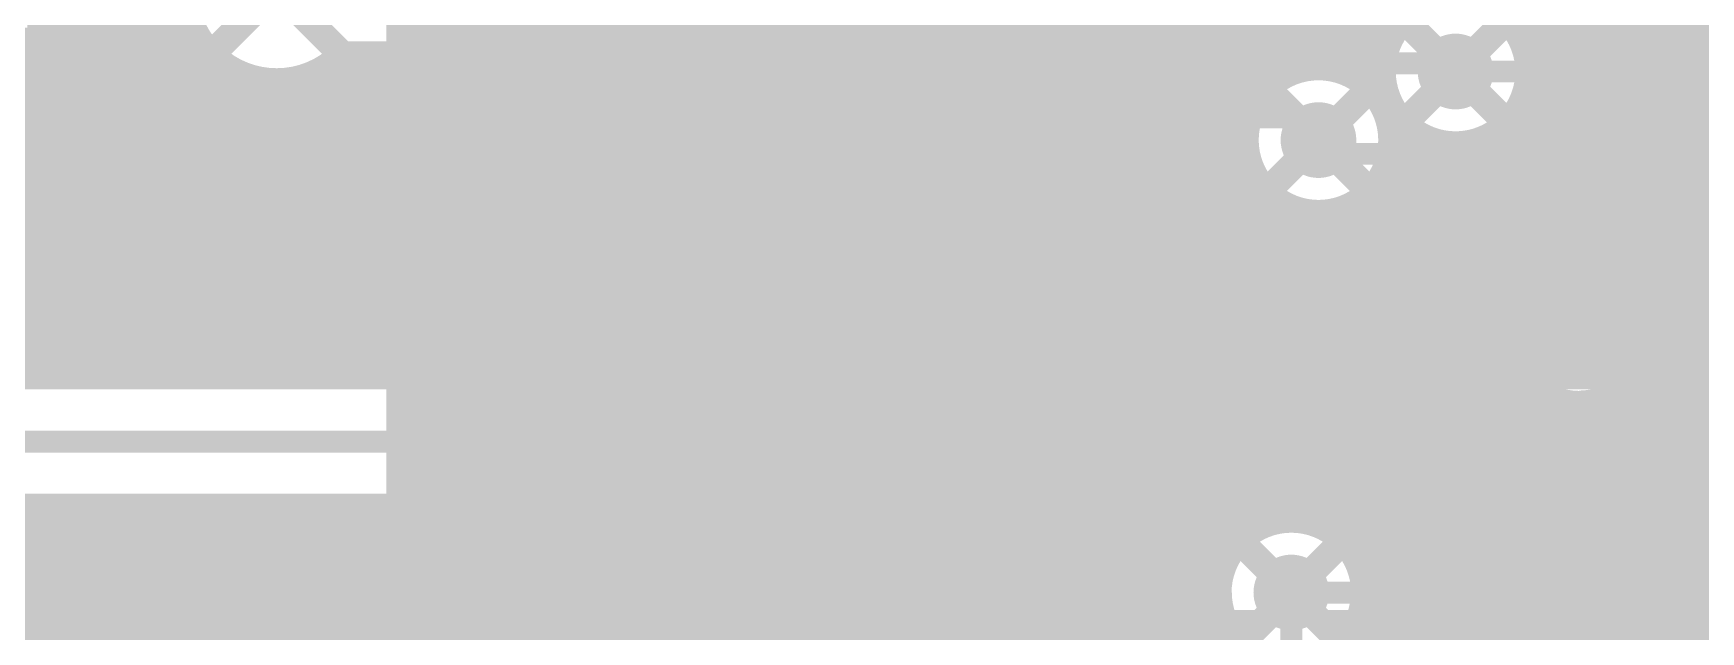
# Model space of a CAD drawing. Extents: x -18 to 155, y -91 to 215.
# Drawn here: x 74.45 to 89.9, y 135.15 to 140.69 of the extents above; entities that cross this region are included whole.
import ezdxf

# ---------------------------------------------------------------- set-up
doc = ezdxf.new("R2010")
doc.units = 0
doc.header["$MEASUREMENT"] = 0
doc.layers.get('0').update_dxf_attribs({"linetype": 'CONTINUOUS'})
for name, color, linetype in [('25-334-0_BOT', 7, 'CONTINUOUS'), ('25-334-0_DRD', 7, 'CONTINUOUS'), ('25-334-0_DRL', 2, 'CONTINUOUS'), ('25-334-0_IN1', 4, 'CONTINUOUS'), ('25-334-0_IN2', 3, 'CONTINUOUS'), ('25-334-0_SMT', 10, 'CONTINUOUS'), ('25-334-0_SPT', 14, 'CONTINUOUS'), ('25-334-0_SST', 12, 'CONTINUOUS'), ('25-334-0_TOP', 11, 'CONTINUOUS'), ('THRUHOLE_TAP', 15, 'CONTINUOUS')]:
    doc.layers.add(name, color=color, linetype=linetype)

# ---------------------------------------------------------------- blocks, each defined once
blk = doc.blocks.new('ROUND_67')
at = {"const_width": 0.35052}
blk.add_lwpolyline([(-0.17526, 0, 1), (0.17526, 0, 1)], format="xyb", close=True, dxfattribs=at)
blk = doc.blocks.new('ROUND_88')
at = {"const_width": 0.10033}
blk.add_lwpolyline([(-0.050164, 0, 1), (0.050164, 0, 1)], format="xyb", close=True, dxfattribs=at)
blk = doc.blocks.new('ROUND_89')
at = {"const_width": 0.10033}
blk.add_lwpolyline([(-0.050164, 0, 1), (0.050164, 0, 1)], format="xyb", close=True, dxfattribs=at)
blk = doc.blocks.new('ROUND_72')
at = {"const_width": 0.35052}
blk.add_lwpolyline([(-0.17526, 0, 1), (0.17526, 0, 1)], format="xyb", close=True, dxfattribs=at)
blk = doc.blocks.new('RECTANGLE_5')
blk.add_solid([(0.4826, 0.4064), (0.4826, -0.4064), (-0.4826, 0.4064), (-0.4826, -0.4064)])
blk = doc.blocks.new('OBLONG_58')
at = {"const_width": 0.2794}
blk.add_lwpolyline([(0.7493, 0), (-0.7493, 0)], dxfattribs=at)
at = {"const_width": 0.1397}
for points in [[(-0.81915, 0, 1), (-0.67945, 0, 1)], [(0.67945, 0, 1), (0.81915, 0, 1)]]:
    blk.add_lwpolyline(points, format="xyb", close=True, dxfattribs=at)
blk = doc.blocks.new('RECTANGLE_59')
blk.add_solid([(0.889, 0.1397), (0.889, -0.1397), (-0.889, 0.1397), (-0.889, -0.1397)])
blk = doc.blocks.new('ROUND_77')
at = {"const_width": 0.10033}
blk.add_lwpolyline([(-0.050164, 0, 1), (0.050164, 0, 1)], format="xyb", close=True, dxfattribs=at)

msp = doc.modelspace()

# ---------------------------------------------------------------- linework, layer by layer
at = {"layer": '25-334-0_BOT'}
for points, const_width in [([(74.5236, 141.80312), (74.5236, 137.51814)], 0.254), ([(74.7522, 141.80312), (74.7522, 137.51814)], 0.254), ([(74.9808, 141.80312), (74.9808, 137.51814)], 0.254), ([(75.2094, 141.80312), (75.2094, 137.51814)], 0.254), ([(75.438, 141.80312), (75.438, 137.51814)], 0.254), ([(75.6666, 141.80312), (75.6666, 137.51814)], 0.254), ([(87.63, 140.335), (92.329, 140.335), (92.964, 140.97), (99.187, 140.97)], 0.2032), ([(75.8952, 140.82268), (75.8952, 137.51814)], 0.254), ([(75.99934, 140.6144), (59.61126, 140.6144)], 0.254), ([(76.1238, 140.46962), (76.1238, 137.51814)], 0.254), ([(77.2668, 140.44676), (77.2668, 137.51814)], 0.254), ([(86.01964, 140.4874), (77.30998, 140.4874)], 0.254), ([(77.4954, 140.4874), (77.4954, 137.51814)], 0.254), ([(77.724, 140.4874), (77.724, 137.51814)], 0.254), ([(77.9526, 140.4874), (77.9526, 137.51814)], 0.254), ([(78.1812, 140.4874), (78.1812, 137.51814)], 0.254), ([(78.4098, 140.4874), (78.4098, 137.51814)], 0.254), ([(78.6384, 140.4874), (78.6384, 137.51814)], 0.254), ([(78.867, 140.4874), (78.867, 137.51814)], 0.254), ([(79.0956, 140.4874), (79.0956, 137.51814)], 0.254), ([(79.3242, 140.4874), (79.3242, 137.51814)], 0.254), ([(79.5528, 140.4874), (79.5528, 137.51814)], 0.254), ([(79.7814, 140.4874), (79.7814, 137.51814)], 0.254), ([(80.01, 140.4874), (80.01, 137.51814)], 0.254), ([(80.2386, 140.4874), (80.2386, 137.51814)], 0.254), ([(80.4672, 140.4874), (80.4672, 137.51814)], 0.254), ([(80.6958, 140.4874), (80.6958, 137.51814)], 0.254), ([(80.9244, 140.4874), (80.9244, 137.51814)], 0.254), ([(81.153, 140.4874), (81.153, 137.51814)], 0.254), ([(81.3816, 140.4874), (81.3816, 137.51814)], 0.254), ([(81.6102, 140.4874), (81.6102, 137.51814)], 0.254), ([(81.8388, 140.4874), (81.8388, 137.51814)], 0.254), ([(82.0674, 140.4874), (82.0674, 137.51814)], 0.254), ([(82.296, 140.4874), (82.296, 137.51814)], 0.254), ([(82.5246, 140.4874), (82.5246, 137.51814)], 0.254), ([(82.7532, 140.4874), (82.7532, 137.51814)], 0.254), ([(82.9818, 140.4874), (82.9818, 137.51814)], 0.254), ([(83.2104, 140.4874), (83.2104, 137.51814)], 0.254), ([(83.439, 140.4874), (83.439, 137.51814)], 0.254), ([(83.6676, 140.4874), (83.6676, 137.51814)], 0.254), ([(83.8962, 140.4874), (83.8962, 137.51814)], 0.254), ([(84.1248, 140.4874), (84.1248, 137.51814)], 0.254), ([(84.3534, 140.4874), (84.3534, 137.51814)], 0.254), ([(84.582, 140.4874), (84.582, 137.51814)], 0.254), ([(84.8106, 140.4874), (84.8106, 137.51814)], 0.254), ([(85.0392, 140.4874), (85.0392, 137.51814)], 0.254), ([(85.2678, 140.4874), (85.2678, 137.51814)], 0.254), ([(85.4964, 140.4874), (85.4964, 137.51814)], 0.254), ([(85.725, 140.4874), (85.725, 140.27658)], 0.254), ([(85.9536, 140.4874), (85.9536, 140.45438)], 0.254), ([(76.22794, 140.3858), (59.65698, 140.3858)], 0.254), ([(76.3524, 140.31722), (76.3524, 137.51814)], 0.254), ([(77.0382, 140.30452), (77.0382, 137.51814)], 0.254), ([(85.84438, 140.3858), (77.18806, 140.3858)], 0.254), ([(85.63356, 140.1572), (59.6392, 140.1572)], 0.254), ([(76.581, 140.24864), (76.581, 137.51814)], 0.254), ([(76.8096, 140.2461), (76.8096, 137.51814)], 0.254), ([(104.902, 140.208), (92.837, 140.208), (92.202, 139.573), (86.487, 139.573), (86.36, 139.7)], 0.2032), ([(85.53196, 139.9286), (59.55538, 139.9286)], 0.254), ([(85.50148, 139.7), (59.37758, 139.7)], 0.254), ([(85.53196, 139.4714), (56.25846, 139.4714)], 0.254), ([(85.63356, 139.2428), (56.53024, 139.2428)], 0.254), ([(85.725, 139.12342), (85.725, 137.51814)], 0.254), ([(85.84438, 139.0142), (56.66994, 139.0142)], 0.254), ([(85.9536, 138.94308), (85.9536, 137.51814)], 0.254), ([(92.202, 138.9634), (86.79942, 138.9634)], 0.254), ([(86.868, 138.9634), (86.868, 137.51814)], 0.254), ([(87.0966, 138.9634), (87.0966, 137.51814)], 0.254), ([(87.3252, 138.9634), (87.3252, 137.51814)], 0.254), ([(87.5538, 138.9634), (87.5538, 137.51814)], 0.254), ([(87.7824, 138.9634), (87.7824, 137.51814)], 0.254), ([(88.011, 138.9634), (88.011, 137.51814)], 0.254), ([(88.2396, 138.9634), (88.2396, 137.51814)], 0.254), ([(88.4682, 138.9634), (88.4682, 137.51814)], 0.254), ([(88.6968, 138.9634), (88.6968, 137.51814)], 0.254), ([(88.9254, 138.9634), (88.9254, 137.51814)], 0.254), ([(89.154, 138.9634), (89.154, 137.51814)], 0.254), ([(89.3826, 138.9634), (89.3826, 137.51814)], 0.254), ([(89.6112, 138.9634), (89.6112, 137.51814)], 0.254), ([(89.8398, 138.9634), (89.8398, 137.51814)], 0.254), ([(95.70974, 138.7856), (56.7309, 138.7856)], 0.254), ([(86.1822, 138.8618), (86.1822, 137.51814)], 0.254), ([(86.4108, 138.84402), (86.4108, 137.51814)], 0.254), ([(86.6394, 138.88974), (86.6394, 137.51814)], 0.254), ([(95.82912, 138.557), (56.72836, 138.557)], 0.254), ([(96.08058, 138.3284), (56.65978, 138.3284)], 0.254), ([(114.427, 138.0998), (56.50738, 138.0998)], 0.254), ([(114.427, 137.8712), (56.15432, 137.8712)], 0.254), ([(92.14104, 137.6426), (65.33642, 137.6426)], 0.254), ([(91.98356, 137.51814), (65.49644, 137.51814)], 0.254), ([(64.89192, 136.90854), (92.58554, 136.90854)], 0.2032), ([(78.44536, 136.271), (65.46596, 136.271)], 0.254), ([(78.46568, 136.29894), (65.49644, 136.29894)], 0.254), ([(74.5236, 136.29894), (74.5236, 101.727)], 0.254), ([(74.7522, 136.29894), (74.7522, 101.727)], 0.254), ([(74.9808, 136.29894), (74.9808, 101.727)], 0.254), ([(75.2094, 136.29894), (75.2094, 101.727)], 0.254), ([(75.438, 136.29894), (75.438, 101.727)], 0.254), ([(75.6666, 136.29894), (75.6666, 101.727)], 0.254), ([(75.8952, 136.29894), (75.8952, 101.727)], 0.254), ([(76.1238, 136.29894), (76.1238, 101.727)], 0.254), ([(76.3524, 136.29894), (76.3524, 101.727)], 0.254), ([(76.581, 136.29894), (76.581, 101.727)], 0.254), ([(76.8096, 136.29894), (76.8096, 101.727)], 0.254), ([(77.0382, 136.29894), (77.0382, 101.727)], 0.254), ([(77.2668, 136.29894), (77.2668, 101.727)], 0.254), ([(77.4954, 136.29894), (77.4954, 101.727)], 0.254), ([(77.724, 136.29894), (77.724, 101.727)], 0.254), ([(77.9526, 136.29894), (77.9526, 120.88876)], 0.254), ([(78.1812, 136.29894), (78.1812, 120.88876)], 0.254), ([(78.4098, 136.29894), (78.4098, 136.2075)], 0.254), ([(85.76818, 136.29894), (79.87792, 136.29894)], 0.254), ([(85.70976, 136.271), (79.89824, 136.271)], 0.254), ([(80.01, 136.29894), (80.01, 135.99414)], 0.254), ([(80.2386, 136.29894), (80.2386, 120.88876)], 0.254), ([(80.4672, 136.29894), (80.4672, 120.88876)], 0.254), ([(80.6958, 136.29894), (80.6958, 120.88876)], 0.254), ([(80.9244, 136.29894), (80.9244, 120.51538)], 0.254), ([(81.153, 136.29894), (81.153, 120.68048)], 0.254), ([(81.3816, 136.29894), (81.3816, 120.7897)], 0.254), ([(81.6102, 136.29894), (81.6102, 120.85574)], 0.254), ([(81.8388, 136.29894), (81.8388, 120.88622)], 0.254), ([(82.0674, 136.29894), (82.0674, 120.8786)], 0.254), ([(82.296, 136.29894), (82.296, 120.83796)], 0.254), ([(82.5246, 136.29894), (82.5246, 120.75922)], 0.254), ([(82.7532, 136.29894), (82.7532, 120.63222)], 0.254), ([(82.9818, 136.29894), (82.9818, 120.44426)], 0.254), ([(83.2104, 136.29894), (83.2104, 120.2309)], 0.254), ([(83.439, 136.29894), (83.439, 120.49506)], 0.254), ([(83.6676, 136.29894), (83.6676, 120.66524)], 0.254), ([(83.8962, 136.29894), (83.8962, 120.77954)], 0.254), ([(84.1248, 136.29894), (84.1248, 120.85066)], 0.254), ([(84.3534, 136.29894), (84.3534, 120.88368)], 0.254), ([(84.582, 136.29894), (84.582, 120.88114)], 0.254), ([(84.8106, 136.29894), (84.8106, 120.84558)], 0.254), ([(85.0392, 136.29894), (85.0392, 120.76938)], 0.254), ([(85.2678, 136.29894), (85.2678, 135.67664)], 0.254), ([(85.4964, 136.29894), (85.4964, 136.11098)], 0.254), ([(85.725, 136.29894), (85.725, 136.27862)], 0.254), ([(78.34376, 136.0424), (51.86426, 136.0424)], 0.254), ([(85.43544, 136.0424), (79.9973, 136.0424)], 0.254), ([(78.31328, 135.8138), (53.36032, 135.8138)], 0.254), ([(85.3059, 135.8138), (80.03032, 135.8138)], 0.254), ([(78.34376, 135.5852), (53.71338, 135.5852)], 0.254), ([(85.2551, 135.5852), (79.9973, 135.5852)], 0.254), ([(80.01, 135.63092), (80.01, 127.8255)], 0.254), ([(78.44536, 135.3566), (53.86578, 135.3566)], 0.254), ([(78.4098, 135.4201), (78.4098, 120.88876)], 0.254), ([(85.26526, 135.3566), (79.89824, 135.3566)], 0.254), ([(85.2678, 135.34644), (85.2678, 120.65)], 0.254), ([(106.426, 135.509), (106.42854, 135.51154), (86.10854, 135.51154)], 0.2032), ([(79.7814, 135.20928), (79.7814, 128.016)], 0.254), ([(78.65618, 135.128), (53.93436, 135.128)], 0.254), ([(78.6384, 135.1407), (78.6384, 127.74168)], 0.254), ([(79.5528, 135.04418), (79.5528, 128.10744)], 0.254), ([(85.34146, 135.128), (79.68742, 135.128)], 0.254)]:
    msp.add_lwpolyline(points, dxfattribs=dict(at, const_width=const_width))
at = {"layer": '25-334-0_BOT', "const_width": 0.254}
for points in [[(75.84948, 141.097, 0.4142136), (76.708, 140.23848)], [(76.708, 140.23848, 0.1972779), (77.31124, 140.48613)], [(86.01964, 140.4874, 0.2991742), (85.50148, 139.7)], [(85.50148, 139.7, 0.4142136), (86.36, 138.84148)], [(86.36, 138.84148, 0.1352861), (86.79983, 138.9627)], [(78.46568, 136.29894, 0.1516421), (78.31508, 135.8138)], [(80.03032, 135.8138, 0.1516422), (79.8794, 136.29996)], [(85.76818, 136.29894, 0.2991742), (85.25002, 135.51154)], [(78.31328, 135.8138, 0.4142136), (79.1718, 134.95528)], [(79.1718, 134.95528, 0.4142136), (80.03032, 135.8138)], [(85.25256, 135.51154, 0.4142136), (86.10854, 134.65556)]]:
    msp.add_lwpolyline(points, format="xyb", dxfattribs=at)
at = {"layer": '25-334-0_DRD', "const_width": 0.254}
for points in [[(77.343, 141.732), (76.073, 140.462)], [(77.343, 140.462), (76.073, 141.732)], [(88.265, 140.97), (86.995, 139.7)], [(88.265, 139.7), (86.995, 140.97)], [(86.995, 140.335), (85.725, 139.065)], [(86.995, 139.065), (85.725, 140.335)], [(81.28, 139.065), (80.01, 137.795)], [(81.28, 137.795), (80.01, 139.065)], [(89.408, 138.56716), (88.138, 137.29716)], [(89.408, 137.29716), (88.138, 138.56716)], [(89.408, 138.56716), (88.138, 137.29716)], [(89.408, 137.29716), (88.138, 138.56716)], [(79.8068, 136.4488), (78.5368, 135.1788)], [(79.8068, 135.1788), (78.5368, 136.4488)], [(86.74354, 136.14654), (85.47354, 134.87654)], [(86.74354, 134.87654), (85.47354, 136.14654)]]:
    msp.add_lwpolyline(points, dxfattribs=at)
at = {"layer": '25-334-0_IN1', "const_width": 0.254}
for points in [[(103.886, 150.749), (77.851, 150.749), (77.851, 123.063)], [(78.0796, 150.749), (78.0796, 123.063)], [(78.3082, 150.749), (78.3082, 123.063)], [(78.5368, 150.749), (78.5368, 123.063)], [(78.7654, 150.749), (78.7654, 123.063)], [(78.994, 150.749), (78.994, 123.063)], [(79.2226, 150.749), (79.2226, 123.063)], [(79.4512, 150.749), (79.4512, 123.063)], [(79.6798, 150.749), (79.6798, 123.063)], [(79.9084, 150.749), (79.9084, 123.063)], [(81.5086, 150.749), (81.5086, 123.063)], [(81.7372, 150.749), (81.7372, 123.063)], [(81.9658, 150.749), (81.9658, 123.063)], [(82.1944, 150.749), (82.1944, 123.063)], [(82.423, 150.749), (82.423, 123.063)], [(82.6516, 150.749), (82.6516, 123.063)], [(82.8802, 150.749), (82.8802, 123.063)], [(83.1088, 150.749), (83.1088, 123.063)], [(83.3374, 150.749), (83.3374, 123.063)], [(83.566, 150.749), (83.566, 123.063)], [(83.7946, 150.749), (83.7946, 127.79502)], [(84.0232, 150.749), (84.0232, 128.16078)], [(84.2518, 150.749), (84.2518, 128.2827)], [(84.4804, 150.749), (84.4804, 128.31318)], [(84.709, 150.749), (84.709, 128.26492)], [(84.9376, 150.749), (84.9376, 128.11252)], [(85.1662, 150.749), (85.1662, 123.063)], [(85.3948, 150.749), (85.3948, 123.063)], [(85.6234, 150.749), (85.6234, 135.98652)], [(85.852, 150.749), (85.852, 140.15212)], [(86.0806, 150.749), (86.0806, 140.31976)], [(86.3092, 150.749), (86.3092, 140.37818)], [(88.5952, 150.749), (88.5952, 138.59002)], [(88.8238, 150.749), (88.8238, 138.61034)], [(89.0524, 150.749), (89.0524, 138.55192)], [(89.281, 150.749), (89.281, 138.38428)], [(86.5378, 148.84908), (86.5378, 140.35532)], [(86.7664, 148.71192), (86.7664, 140.24356)], [(86.995, 148.67128), (86.995, 140.5763)], [(88.3666, 147.72894), (88.3666, 138.47826)], [(88.138, 147.57908), (88.138, 140.78712)], [(81.28, 145.17116), (81.28, 138.6713)], [(80.137, 144.96288), (80.137, 138.88212)], [(80.3656, 144.79524), (80.3656, 139.04976)], [(81.0514, 144.8689), (81.0514, 138.97356)], [(80.5942, 144.73682), (80.5942, 139.10818)], [(80.8228, 144.75714), (80.8228, 139.08532)], [(89.5096, 143.44904), (89.5096, 131.23418)], [(89.7382, 143.19504), (89.7382, 131.2037)], [(89.9668, 143.09852), (89.9668, 131.08178)], [(87.03564, 140.6652), (77.851, 140.6652)], [(91.42222, 140.6652), (88.22436, 140.6652)], [(86.9569, 140.4366), (77.851, 140.4366)], [(91.78544, 140.4366), (88.30056, 140.4366)], [(85.90788, 140.208), (77.851, 140.208)], [(86.96198, 140.208), (86.81212, 140.208)], [(103.886, 140.208), (88.29802, 140.208)], [(85.74024, 139.9794), (77.851, 139.9794)], [(87.05088, 139.9794), (86.97976, 139.9794)], [(86.995, 140.09116), (86.995, 139.9413)], [(103.886, 139.9794), (88.20912, 139.9794)], [(88.138, 139.88288), (88.138, 138.176)], [(85.68182, 139.7508), (77.851, 139.7508)], [(87.28202, 139.7508), (87.03818, 139.7508)], [(87.2236, 139.7889), (87.2236, 132.24256)], [(87.4522, 139.67714), (87.4522, 132.16636)], [(87.9094, 139.71524), (87.9094, 123.063)], [(103.886, 139.7508), (87.97798, 139.7508)], [(85.70214, 139.5222), (77.851, 139.5222)], [(96.01708, 139.5222), (87.01532, 139.5222)], [(87.6808, 139.65682), (87.6808, 131.95808)], [(86.995, 139.45616), (86.995, 132.24002)], [(85.8139, 139.2936), (77.851, 139.2936)], [(85.852, 139.24788), (85.852, 136.14146)], [(92.02674, 139.2936), (86.90356, 139.2936)], [(80.40116, 139.065), (77.851, 139.065)], [(86.11616, 139.065), (80.8863, 139.065)], [(86.0806, 139.08024), (86.0806, 136.19226)], [(91.76512, 139.065), (86.6013, 139.065)], [(86.7664, 139.1539), (86.7664, 135.6868)], [(86.3092, 139.02182), (86.3092, 136.16178)], [(86.5378, 139.04214), (86.5378, 136.03986)], [(80.0989, 138.8364), (77.851, 138.8364)], [(91.66606, 138.8364), (81.18856, 138.8364)], [(79.98714, 138.6078), (77.851, 138.6078)], [(88.68918, 138.6078), (81.30032, 138.6078)], [(91.65336, 138.6078), (88.85428, 138.6078)], [(79.96682, 138.3792), (77.851, 138.3792)], [(88.25992, 138.3792), (81.32318, 138.3792)], [(91.72194, 138.3792), (89.28608, 138.3792)], [(80.02524, 138.1506), (77.851, 138.1506)], [(88.12784, 138.1506), (81.26476, 138.1506)], [(81.28, 138.18616), (81.28, 123.063)], [(91.90736, 138.1506), (89.41562, 138.1506)], [(80.137, 137.97788), (80.137, 123.063)], [(80.19288, 137.922), (77.851, 137.922)], [(81.0514, 137.8839), (81.0514, 123.063)], [(88.09228, 137.922), (81.09712, 137.922)], [(101.60508, 137.922), (89.45118, 137.922)], [(88.13546, 137.6934), (77.851, 137.6934)], [(80.3656, 137.81024), (80.3656, 123.063)], [(80.5942, 137.75182), (80.5942, 123.063)], [(80.8228, 137.77214), (80.8228, 123.063)], [(88.138, 137.69086), (88.138, 123.063)], [(101.55428, 137.6934), (89.408, 137.6934)], [(88.28024, 137.4648), (77.851, 137.4648)], [(88.3666, 137.3886), (88.3666, 123.063)], [(92.19438, 137.4648), (89.26576, 137.4648)], [(89.281, 137.48004), (89.281, 131.18592)], [(91.98864, 137.2362), (77.851, 137.2362)], [(88.5952, 137.27684), (88.5952, 123.063)], [(88.8238, 137.25398), (88.8238, 123.063)], [(89.0524, 137.3124), (89.0524, 131.03352)], [(91.91244, 137.0076), (77.851, 137.0076)], [(91.91752, 136.779), (77.851, 136.779)], [(92.00896, 136.5504), (77.851, 136.5504)], [(92.24518, 136.3218), (77.851, 136.3218)], [(85.75548, 136.0932), (77.851, 136.0932)], [(103.886, 136.0932), (86.4616, 136.0932)], [(85.52688, 135.8646), (77.851, 135.8646)], [(103.886, 135.8646), (86.6902, 135.8646)], [(85.44052, 135.636), (77.851, 135.636)], [(103.886, 135.636), (86.77656, 135.636)], [(85.43798, 135.4074), (77.851, 135.4074)], [(103.886, 135.4074), (86.78164, 135.4074)], [(86.7664, 135.33628), (86.7664, 132.15112)], [(85.51672, 135.1788), (77.851, 135.1788)], [(85.6234, 135.03656), (85.6234, 123.063)], [(103.886, 135.1788), (86.70036, 135.1788)]]:
    msp.add_lwpolyline(points, dxfattribs=at)
for points in [[(87.63, 141.01572, 0.4142136), (86.94928, 140.335)], [(88.31072, 140.335, 0.4142136), (87.63, 141.01572)], [(86.36, 140.38072, 0.4142136), (85.67928, 139.7)], [(87.04072, 139.7, 0.4142136), (86.36, 140.38072)], [(86.94928, 140.335, 0.4142136), (87.63, 139.65428)], [(87.63, 139.65428, 0.4142136), (88.31072, 140.335)], [(85.67928, 139.7, 0.4142136), (86.36, 139.01928)], [(86.36, 139.01928, 0.4142136), (87.04072, 139.7)], [(80.645, 139.11072, 0.4142136), (79.96428, 138.43)], [(81.32572, 138.43, 0.4142136), (80.645, 139.11072)], [(88.773, 138.61288, 0.4142136), (88.09228, 137.93216)], [(88.773, 138.61288, 0.4142136), (88.09228, 137.93216)], [(89.45372, 137.93216, 0.4142136), (88.773, 138.61288)], [(89.45372, 137.93216, 0.4142136), (88.773, 138.61288)], [(79.96428, 138.43, 0.4142136), (80.645, 137.74928)], [(80.645, 137.74928, 0.4142136), (81.32572, 138.43)], [(88.09228, 137.93216, 0.4142136), (88.773, 137.25144)], [(88.09228, 137.93216, 0.4142136), (88.773, 137.25144)], [(88.773, 137.25398, 0.4142136), (89.45118, 137.93216)], [(88.773, 137.25398, 0.4142136), (89.45118, 137.93216)], [(86.10854, 136.19226, 0.4142136), (85.42782, 135.51154)], [(86.78926, 135.51154, 0.4142136), (86.10854, 136.19226)], [(85.43036, 135.51154, 0.4142136), (86.10854, 134.83336)], [(86.10854, 134.83336, 0.4142136), (86.78672, 135.51154)]]:
    msp.add_lwpolyline(points, format="xyb", dxfattribs=at)
at = {"layer": '25-334-0_SST', "const_width": 0.1524}
for points in [[(93.32468, 136.41578), (93.32468, 144.16278), (84.43468, 144.16278), (84.43468, 135.27278), (92.18168, 135.27278), (93.32468, 136.41578)], [(81.36382, 140.15466), (80.518, 140.15466), (80.34782, 140.21308), (80.34782, 140.56868), (80.518, 140.62964), (81.36382, 140.62964)], [(80.34782, 139.43584), (80.34782, 139.67206)], [(80.34782, 139.55268), (81.36382, 139.55268), (81.19618, 139.67206)], [(80.85582, 138.65606), (81.026, 138.59764), (81.19618, 138.59764), (81.36382, 138.65606), (81.36382, 139.01166), (81.19618, 139.07008), (81.026, 139.07008), (80.85582, 139.01166), (80.85582, 138.65606), (80.68818, 138.59764), (80.518, 138.59764), (80.34782, 138.65606), (80.34782, 139.01166), (80.518, 139.07008), (80.68818, 139.07008), (80.85582, 139.01166)], [(81.4705, 135.0645), (81.4705, 137.9855), (79.8322, 137.9855), (79.8322, 135.0645), (81.4705, 135.0645)], [(78.45806, 136.8933), (78.29042, 136.95426), (78.29042, 137.30986), (78.45806, 137.36828), (79.13624, 137.36828), (79.30642, 137.30986), (79.30642, 136.95426), (79.13624, 136.8933)], [(78.62824, 136.0551), (78.62824, 136.53008), (79.30642, 136.29386), (79.30642, 136.17448), (78.29042, 136.17448)], [(78.29042, 135.33628), (78.29042, 135.5725)], [(78.29042, 135.45566), (79.30642, 135.45566), (79.13624, 135.5725)]]:
    msp.add_lwpolyline(points, dxfattribs=at)
at = {"layer": '25-334-0_TOP'}
for points, const_width in [([(114.935, 148.59), (115.57, 148.59), (116.332, 147.828), (116.332, 145.796), (115.697, 145.161), (109.855, 145.161), (107.95, 147.066), (96.774, 147.066), (87.6173, 137.9093), (83.12658, 137.9093)], 0.2032), ([(83.12658, 138.40968), (87.48268, 138.40968), (96.647, 147.574), (114.681, 147.574), (114.935, 147.32)], 0.2032), ([(83.12658, 140.4112), (87.63, 140.4112), (87.63, 140.335)], 0.2032), ([(86.36, 139.7), (86.14664, 139.91082), (83.12658, 139.91082)], 0.2032), ([(80.645, 138.43), (80.645, 137.2362)], 0.3048), ([(88.773, 137.93216), (87.249, 136.40816), (83.12658, 136.40816)], 0.3048), ([(83.12658, 136.40816), (87.249, 136.40816), (88.773, 137.93216)], 0.3048), ([(83.12658, 135.90778), (80.73898, 135.90778), (80.645, 135.8138)], 0.2032), ([(79.1718, 135.8138), (80.645, 135.8138)], 0.2032), ([(86.10854, 135.51154), (86.10854, 133.92658)], 0.2032)]:
    msp.add_lwpolyline(points, dxfattribs=dict(at, const_width=const_width))

# ---------------------------------------------------------------- block references
at = {"layer": '25-334-0_BOT'}
for p in [(87.63, 140.335), (86.36, 139.7), (80.645, 138.43), (88.773, 137.93216), (79.1718, 135.8138), (86.10854, 135.51154)]:
    msp.add_blockref('ROUND_67', p, dxfattribs=at)
at = {"layer": '25-334-0_DRL'}
for name, p in [('ROUND_88', (87.63, 140.335)), ('ROUND_88', (86.36, 139.7)), ('ROUND_89', (80.645, 138.43)), ('ROUND_89', (88.773, 137.93216)), ('ROUND_88', (79.1718, 135.8138)), ('ROUND_88', (86.10854, 135.51154))]:
    msp.add_blockref(name, p, dxfattribs=at)
at = {"layer": '25-334-0_IN1'}
for p in [(87.63, 140.335), (86.36, 139.7), (80.645, 138.43), (88.773, 137.93216), (79.1718, 135.8138), (86.10854, 135.51154)]:
    msp.add_blockref('ROUND_67', p, dxfattribs=at)
at = {"layer": '25-334-0_IN2'}
for name, p in [('ROUND_72', (87.63, 140.335)), ('ROUND_72', (86.36, 139.7)), ('ROUND_67', (80.645, 138.43)), ('ROUND_67', (88.773, 137.93216)), ('ROUND_72', (79.1718, 135.8138)), ('ROUND_72', (86.10854, 135.51154))]:
    msp.add_blockref(name, p, dxfattribs=at)
at = {"layer": '25-334-0_SMT'}
for name, p in [('OBLONG_58', (83.12658, 140.4112)), ('RECTANGLE_59', (83.12658, 139.91082)), ('OBLONG_58', (83.12658, 139.41044)), ('OBLONG_58', (83.12658, 138.91006)), ('OBLONG_58', (83.12658, 138.40968)), ('OBLONG_58', (83.12658, 137.9093)), ('RECTANGLE_5', (80.645, 137.2362)), ('OBLONG_58', (83.12658, 137.40892)), ('OBLONG_58', (83.12658, 136.90854)), ('OBLONG_58', (83.12658, 136.40816)), ('RECTANGLE_5', (80.645, 135.8138)), ('OBLONG_58', (83.12658, 135.90778))]:
    msp.add_blockref(name, p, dxfattribs=at)
at = {"layer": '25-334-0_SPT'}
for name, p in [('OBLONG_58', (83.12658, 140.4112)), ('RECTANGLE_59', (83.12658, 139.91082)), ('OBLONG_58', (83.12658, 139.41044)), ('OBLONG_58', (83.12658, 138.91006)), ('OBLONG_58', (83.12658, 138.40968)), ('OBLONG_58', (83.12658, 137.9093)), ('RECTANGLE_5', (80.645, 137.2362)), ('OBLONG_58', (83.12658, 137.40892)), ('OBLONG_58', (83.12658, 136.90854)), ('OBLONG_58', (83.12658, 136.40816)), ('RECTANGLE_5', (80.645, 135.8138)), ('OBLONG_58', (83.12658, 135.90778))]:
    msp.add_blockref(name, p, dxfattribs=at)
at = {"layer": '25-334-0_TOP'}
for name, p in [('ROUND_67', (87.63, 140.335)), ('OBLONG_58', (83.12658, 140.4112)), ('RECTANGLE_59', (83.12658, 139.91082)), ('ROUND_67', (86.36, 139.7)), ('OBLONG_58', (83.12658, 139.41044)), ('OBLONG_58', (83.12658, 138.91006)), ('ROUND_67', (80.645, 138.43)), ('OBLONG_58', (83.12658, 138.40968)), ('ROUND_67', (88.773, 137.93216)), ('OBLONG_58', (83.12658, 137.9093)), ('RECTANGLE_5', (80.645, 137.2362)), ('OBLONG_58', (83.12658, 137.40892)), ('OBLONG_58', (83.12658, 136.90854)), ('OBLONG_58', (83.12658, 136.40816)), ('ROUND_67', (79.1718, 135.8138)), ('RECTANGLE_5', (80.645, 135.8138)), ('OBLONG_58', (83.12658, 135.90778)), ('ROUND_67', (86.10854, 135.51154))]:
    msp.add_blockref(name, p, dxfattribs=at)
at = {"layer": 'THRUHOLE_TAP'}
for p in [(87.63, 140.335), (86.36, 139.7), (80.645, 138.43), (88.773, 137.93216), (79.1718, 135.8138), (86.10854, 135.51154)]:
    msp.add_blockref('ROUND_77', p, dxfattribs=at)

doc.saveas('drawing.dxf')
